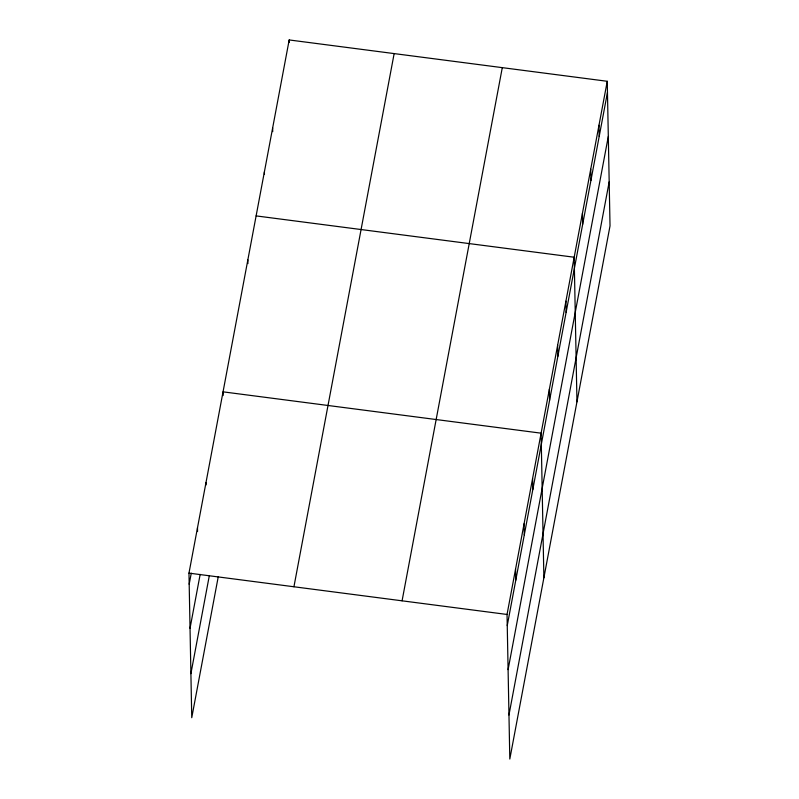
<?xml version="1.0" encoding="UTF-8"?>
<svg xmlns="http://www.w3.org/2000/svg" width="799" height="799" viewBox="0 0 799 799"><rect width="100%" height="100%" fill="white"/><g stroke="black" fill="none" stroke-linecap="round" stroke-linejoin="round"><path stroke-width="1.2" d="M218.227 576.858L191.75 717.712L188.973 573.123L289.188 39.95L607.25 81.288L610.027 225.877L509.812 759.05L507.035 614.461L607.25 81.288M189.183 584.249L191.261 573.223M190.032 628.294L200.159 574.401M190.901 673.667L209.318 575.679M293.932 586.766L394.147 53.593M402.077 600.818L502.291 67.645M507.245 625.577L607.47 92.404M508.094 669.622L608.309 136.449M508.963 715.005L609.188 181.832M256.119 215.9L574.181 257.228L576.958 401.827M188.973 573.123L507.035 614.461M598.98 125.273L599.2 136.399M590.721 169.258L590.93 180.384M582.451 213.243L582.661 224.369M565.912 301.223L566.121 312.339M557.642 345.208L557.852 356.324M549.372 389.193L549.592 400.319M543.879 577.767L541.103 433.178L223.051 391.84L223.121 395.555M532.583 478.501L532.803 489.617M524.074 523.814L524.284 534.94M515.555 569.138L515.764 580.264M289.188 39.95L289.238 42.417M272.659 127.92L272.729 131.635M264.389 171.915L264.439 174.382M247.85 259.885L247.92 263.59M206.012 482.486L206.052 484.953M197.493 527.799L197.563 531.515"/></g></svg>
